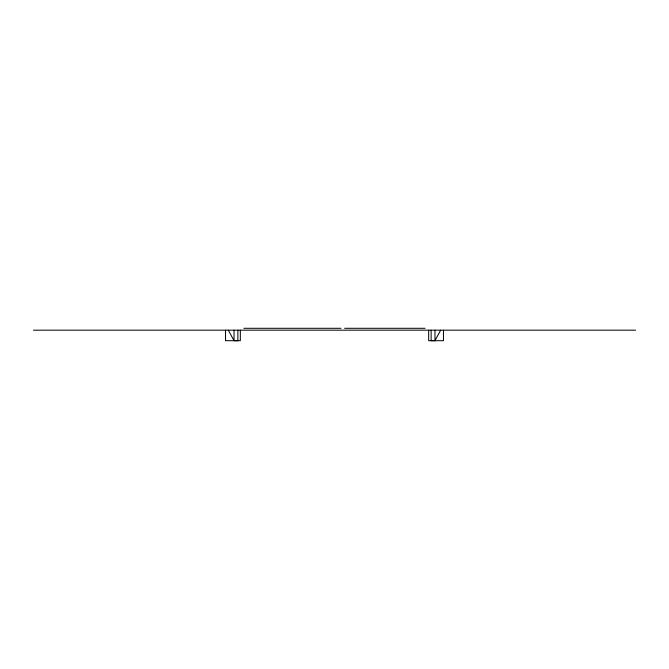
<?xml version="1.0" encoding="UTF-8"?>
<svg xmlns="http://www.w3.org/2000/svg" width="669" height="669" viewBox="0 0 669 669"><rect width="100%" height="100%" fill="white"/><g stroke="black" fill="none" stroke-linecap="round" stroke-linejoin="round"><path stroke-width="1" d="M431.137 330.177L431.137 340.705L434.95 340.672L440.67 330.177M243.859 328.295L340.914 328.295M344.619 328.295L425.058 328.295M33.45 330.177L635.55 330.177M228.33 330.177L234.033 340.705L237.863 340.705L237.863 330.177M443.472 330.177L443.472 340.705L428.67 340.705L428.67 330.177M434.967 330.177L434.967 340.705M240.33 330.177L240.33 340.705L225.528 340.705L225.528 330.177M234.033 330.177L234.033 340.705"/></g></svg>
